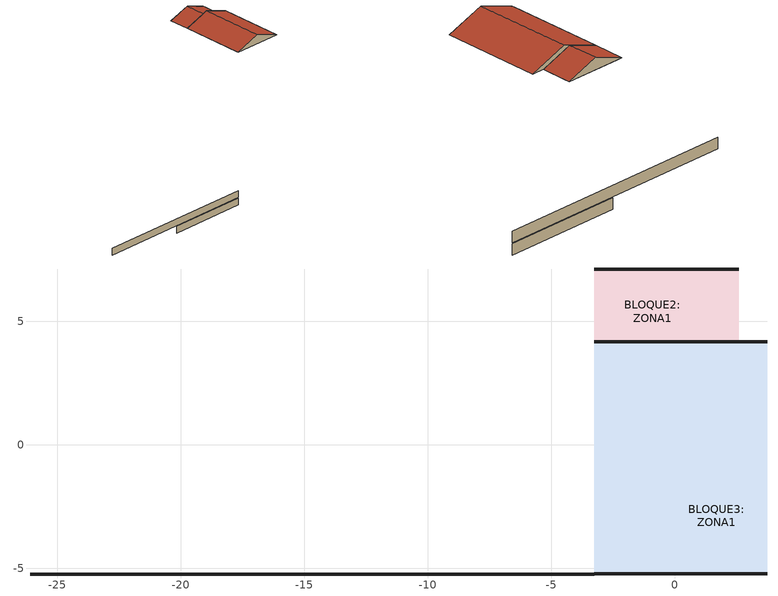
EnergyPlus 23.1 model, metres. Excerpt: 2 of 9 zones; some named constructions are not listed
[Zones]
BLOQUE3:ZONA1
 floor outside (Combined external floor - Uninsulated - Lightweight): -3.26,4.16 -2.81,4.16 -2.81,-4.94 -3.26,-4.94 z2.3; -3.26,-4.94 3.29,-4.94 3.29,-5.24 -3.26,-5.24 z2.3; 3.29,4.16 3.74,4.16 3.74,-5.24 3.29,-5.24 z2.3
 floor to BLOQUE1:LIVINGXROOM (Combined semi-exposed roof - Uninsulated - Lightweight_Rev): 0.08,2.31 -2.81,2.31 -2.81,4.16 0.08,4.16 z2.3; 0.99,-0.84 0.08,-0.84 0.08,4.16 0.99,4.16 z2.3
 floor to BLOQUE1:BEDROOM1 (Combined semi-exposed roof - Uninsulated - Lightweight_Rev): 0.08,0.56 -2.81,0.56 -2.81,2.31 0.08,2.31 z2.3
 floor to BLOQUE1:MASTERBEDROOM (Combined semi-exposed roof - Uninsulated - Lightweight_Rev): 0.08,-0.84 -0.71,-0.84 -0.71,0.56 0.08,0.56 z2.3; 0.08,-4.94 -2.81,-4.94 -2.81,-0.84 0.08,-0.84 z2.3
 floor to BLOQUE1:BATHROOM1 (Combined semi-exposed roof - Uninsulated - Lightweight_Rev): -0.71,-0.84 -2.81,-0.84 -2.81,0.56 -0.71,0.56 z2.3
 floor to BLOQUE1:BEDROOM2 (Combined semi-exposed roof - Uninsulated - Lightweight_Rev): 3.29,-4.94 0.08,-4.94 0.08,-0.84 3.29,-0.84 z2.3
 floor to BLOQUE1:KITCHEN (Combined semi-exposed roof - Uninsulated - Lightweight_Rev): 3.29,0.56 0.99,0.56 0.99,4.16 3.29,4.16 z2.3
 floor to BLOQUE1:BATHROOM2 (Combined semi-exposed roof - Uninsulated - Lightweight_Rev): 3.29,-0.84 0.99,-0.84 0.99,0.56 3.29,0.56 z2.3
 wall outside (Wall - Uninsulated - Lightweight): -3.26,-5.24,2.3 3.74,-5.24,2.3 0.24,-5.24,3.6; 3.74,4.16,2.3 2.59,4.16,2.3 -0.32,4.16,3.39 0.24,4.16,3.6
 wall outside (LinearBridgingConstruction): -3.26,-5.24 -26.1,-5.24 z-18.8:-17.8
 wall to BLOQUE2:ZONA1 (Lightweight 2 x 25mm gypsum plasterboard with 100mm cavity): 2.59,4.16,2.3 -3.26,4.16,2.3 -0.32,4.16,3.39
 roof outside (Pitched roof - Uninsulated - Lightweight): 3.74,-5.24,2.3 3.74,4.16,2.3 0.24,4.16,3.6 0.24,-5.24,3.6; -3.26,4.16,2.3 -3.26,-5.24,2.3 0.24,-5.24,3.6 0.24,4.16,3.6
BLOQUE2:ZONA1
 floor outside (Combined external floor - Uninsulated - Lightweight): 0.99,6.61 2.59,6.61 2.59,4.16 0.99,4.16 z2.3; -2.81,7.11 2.59,7.11 2.59,6.61 -2.81,6.61 z2.3; -3.26,7.11 -2.81,7.11 -2.81,4.16 -3.26,4.16 z2.3
 floor to BLOQUE1:LIVINGXROOM (Combined semi-exposed roof - Uninsulated - Lightweight_Rev): 0.99,4.16 -2.81,4.16 -2.81,6.61 0.99,6.61 z2.3
 wall outside (Wall - Uninsulated - Lightweight): -3.26,4.16,2.3 -0.32,4.16,3.39 -0.33,4.16,3.4; 2.59,7.11,2.3 -3.26,7.11,2.3 -0.33,7.11,3.4
 wall outside (LinearBridgingConstruction): -3.26,-5.24 -14.4,-5.24 z-19.9:-18.9
 roof outside (Pitched roof - Uninsulated - Lightweight): -3.26,7.11,2.3 -3.26,4.16,2.3 -0.33,4.16,3.4 -0.33,7.11,3.4; 2.59,4.16,2.3 2.59,7.11,2.3 -0.33,7.11,3.4 -0.33,4.16,3.4
[ENERGYMANAGEMENTSYSTEM:PROGRAM]
SetWindowOperation_BLOQUE1_KITCHEN_Wall_4_0_0_1_0_0_Win: if BLOQUE1_KITCHEN_Wall_4_0_0_1_0_0_Win_CoolCoil==0; if BLOQUE1_KITCHEN_Wall_4_0_0_1_0_0_Win_HeatCoil==0; set NoH_NoC_reqs = 1; else; set NoH_NoC_reqs = 0; endif; else; set NoH_NoC_reqs = 0; endif; if BLOQUE1_KITCHEN_Wall_4_0_0_1_0_0_Win_OpT<roundedACST; if BLOQUE1_KITCHEN_Wall_4_0_0_1_0_0_Win_WindSpeed <= MaxWindSpeed; if BLOQUE1_KITCHEN_Wall_4_0_0_1_0_0_Win_OutT>MinOutTemp; if BLOQUE1_KITCHEN_Wall_4_0_0_1_0_0_Win_OutT < BLOQUE1_KITCHEN_Wall_4_0_0_1_0_0_Win_OpT; if BLOQUE1_KITCHEN_Wall_4_0_0_1_0_0_Win_Occ_count > 0; set meets_base_reqs = 1; else; set meets_base_reqs = 0; endif; else; set meets_base_reqs = 0; endif; else; set meets_base_reqs = 0; endif; else; set meets_base_reqs = 0; endif; else; set meets_base_reqs = 0; endif; if (NoH_NoC_reqs == 1) && (meets_base_reqs == 1); if BLOQUE1_KITCHEN_Wall_4_0_0_1_0_0_Win_OpT>VST; set Ventilates_HVACmode2_BLOQUE1_KITCHEN_Wall_4_0_0_1_0_0_Win = 1; else; set Ventilates_HVACmode2_BLOQUE1_KITCHEN_Wall_4_0_0_1_0_0_Win = 0; endif; else; set Ventilates_HVACmode2_BLOQUE1_KITCHEN_Wall_4_0_0_1_0_0_Win = 0; endif; if VentCtrl == 0; if BLOQUE1_KITCHEN_Wall_4_0_0_1_0_0_Win_OutT < BLOQUE1_KITCHEN_Wall_4_0_0_1_0_0_Win_OpT; if BLOQUE1_KITCHEN_Wall_4_0_0_1_0_0_Win_OutT>MinOutTemp; if BLOQUE1_KITCHEN_Wall_4_0_0_1_0_0_Win_OpT > VST; if BLOQUE1_KITCHEN_Wall_4_0_0_1_0_0_Win_WindSpeed <= MaxWindSpeed; set Ventilates_HVACmode1_BLOQUE1_KITCHEN_Wall_4_0_0_1_0_0_Win = 1; else; set Ventilates_HVACmode1_BLOQUE1_KITCHEN_Wall_4_0_0_1_0_0_Win = 0; endif; else; set Ventilates_HVACmode1_BLOQUE1_KITCHEN_Wall_4_0_0_1_0_0_Win = 0; endif; else; set Ventilates_HVACmode1_BLOQUE1_KITCHEN_Wall_4_0_0_1_0_0_Win = 0; endif; else; set Ventilates_HVACmode1_BLOQUE1_KITCHEN_Wall_4_0_0_1_0_0_Win = 0; endif; elseif VentCtrl == 1; if BLOQUE1_KITCHEN_Wall_4_0_0_1_0_0_Win_OutT<BLOQUE1_KITCHEN_Wall_4_0_0_1_0_0_Win_OpT; if BLOQUE1_KITCHEN_Wall_4_0_0_1_0_0_Win_OutT>MinOutTemp; if BLOQUE1_KITCHEN_Wall_4_0_0_1_0_0_Win_OpT > ACSTnoTol; if BLOQUE1_KITCHEN_Wall_4_0_0_1_0_0_Win_WindSpeed <= MaxWindSpeed; set Ventilates_HVACmode1_BLOQUE1_KITCHEN_Wall_4_0_0_1_0_0_Win = 1; else; set Ventilates_HVACmode1_BLOQUE1_KITCHEN_Wall_4_0_0_1_0_0_Win = 0; endif; else; set Ventilates_HVACmode1_BLOQUE1_KITCHEN_Wall_4_0_0_1_0_0_Win = 0; endif; else; set Ventilates_HVACmode1_BLOQUE1_KITCHEN_Wall_4_0_0_1_0_0_Win = 0; endif; else; set Ventilates_HVACmode1_BLOQUE1_KITCHEN_Wall_4_0_0_1_0_0_Win = 0; endif; endif; if HVACmode == 0; set BLOQUE1_KITCHEN_Wall_4_0_0_1_0_0_Win_VentOpenFact = 0; elseif HVACmode == 1; if Ventilates_HVACmode1_BLOQUE1_KITCHEN_Wall_4_0_0_1_0_0_Win == 1; set BLOQUE1_KITCHEN_Wall_4_0_0_1_0_0_Win_VentOpenFact = BLOQUE1_KITCHEN_Wall_4_0_0_1_0_0_Win_MyVOF; else; set BLOQUE1_KITCHEN_Wall_4_0_0_1_0_0_Win_VentOpenFact = 0; endif; elseif HVACmode == 2; if Ventilates_HVACmode2_BLOQUE1_KITCHEN_Wall_4_0_0_1_0_0_Win == 1; if (VentCtrl==0) || (VentCtrl==1); set BLOQUE1_KITCHEN_Wall_4_0_0_1_0_0_Win_VentOpenFact = 1; elseif (VentCtrl==2) || (VentCtrl==3); set BLOQUE1_KITCHEN_Wall_4_0_0_1_0_0_Win_VentOpenFact = BLOQUE1_KITCHEN_Wall_4_0_0_1_0_0_Win_MyVOF; endif; else; set BLOQUE1_KITCHEN_Wall_4_0_0_1_0_0_Win_VentOpenFact = 0; endif; endif
SetMyVOF_BLOQUE1_BATHROOM2_Wall_4_0_0_0_0_0_Win: set slope = (1 - MultiplierVOF) / (MinTempDiffVOF - MaxTempDiffVOF); if BLOQUE1_BATHROOM2_Wall_4_0_0_0_0_0_Win_OutT > 0; set BLOQUE1_BATHROOM2_Wall_4_0_0_0_0_0_Win_TempDiffVOF = BLOQUE1_BATHROOM2_Wall_4_0_0_0_0_0_Win_OpT - BLOQUE1_BATHROOM2_Wall_4_0_0_0_0_0_Win_OutT; else; set BLOQUE1_BATHROOM2_Wall_4_0_0_0_0_0_Win_TempDiffVOF = BLOQUE1_BATHROOM2_Wall_4_0_0_0_0_0_Win_OpT + BLOQUE1_BATHROOM2_Wall_4_0_0_0_0_0_Win_OutT; endif; if BLOQUE1_BATHROOM2_Wall_4_0_0_0_0_0_Win_OutT > BLOQUE1_BATHROOM2_Wall_4_0_0_0_0_0_Win_OpT; set BLOQUE1_BATHROOM2_Wall_4_0_0_0_0_0_Win_MyVOF = 0; else; if BLOQUE1_BATHROOM2_Wall_4_0_0_0_0_0_Win_TempDiffVOF > MaxTempDiffVOF; set BLOQUE1_BATHROOM2_Wall_4_0_0_0_0_0_Win_MyVOF = MultiplierVOF; elseif BLOQUE1_BATHROOM2_Wall_4_0_0_0_0_0_Win_TempDiffVOF < MinTempDiffVOF; set BLOQUE1_BATHROOM2_Wall_4_0_0_0_0_0_Win_MyVOF = 1.0; else; set BLOQUE1_BATHROOM2_Wall_4_0_0_0_0_0_Win_MyVOF = slope*BLOQUE1_BATHROOM2_Wall_4_0_0_0_0_0_Win_TempDiffVOF - slope*MinTempDiffVOF + 1; endif; endif
SetWindowOperation_BLOQUE1_BATHROOM2_Wall_4_0_0_0_0_0_Win: if BLOQUE1_BATHROOM2_Wall_4_0_0_0_0_0_Win_CoolCoil==0; if BLOQUE1_BATHROOM2_Wall_4_0_0_0_0_0_Win_HeatCoil==0; set NoH_NoC_reqs = 1; else; set NoH_NoC_reqs = 0; endif; else; set NoH_NoC_reqs = 0; endif; if BLOQUE1_BATHROOM2_Wall_4_0_0_0_0_0_Win_OpT<roundedACST; if BLOQUE1_BATHROOM2_Wall_4_0_0_0_0_0_Win_WindSpeed <= MaxWindSpeed; if BLOQUE1_BATHROOM2_Wall_4_0_0_0_0_0_Win_OutT>MinOutTemp; if BLOQUE1_BATHROOM2_Wall_4_0_0_0_0_0_Win_OutT < BLOQUE1_BATHROOM2_Wall_4_0_0_0_0_0_Win_OpT; if BLOQUE1_BATHROOM2_Wall_4_0_0_0_0_0_Win_Occ_count > 0; set meets_base_reqs = 1; else; set meets_base_reqs = 0; endif; else; set meets_base_reqs = 0; endif; else; set meets_base_reqs = 0; endif; else; set meets_base_reqs = 0; endif; else; set meets_base_reqs = 0; endif; if (NoH_NoC_reqs == 1) && (meets_base_reqs == 1); if BLOQUE1_BATHROOM2_Wall_4_0_0_0_0_0_Win_OpT>VST; set Ventilates_HVACmode2_BLOQUE1_BATHROOM2_Wall_4_0_0_0_0_0_Win = 1; else; set Ventilates_HVACmode2_BLOQUE1_BATHROOM2_Wall_4_0_0_0_0_0_Win = 0; endif; else; set Ventilates_HVACmode2_BLOQUE1_BATHROOM2_Wall_4_0_0_0_0_0_Win = 0; endif; if VentCtrl == 0; if BLOQUE1_BATHROOM2_Wall_4_0_0_0_0_0_Win_OutT < BLOQUE1_BATHROOM2_Wall_4_0_0_0_0_0_Win_OpT; if BLOQUE1_BATHROOM2_Wall_4_0_0_0_0_0_Win_OutT>MinOutTemp; if BLOQUE1_BATHROOM2_Wall_4_0_0_0_0_0_Win_OpT > VST; if BLOQUE1_BATHROOM2_Wall_4_0_0_0_0_0_Win_WindSpeed <= MaxWindSpeed; set Ventilates_HVACmode1_BLOQUE1_BATHROOM2_Wall_4_0_0_0_0_0_Win = 1; else; set Ventilates_HVACmode1_BLOQUE1_BATHROOM2_Wall_4_0_0_0_0_0_Win = 0; endif; else; set Ventilates_HVACmode1_BLOQUE1_BATHROOM2_Wall_4_0_0_0_0_0_Win = 0; endif; else; set Ventilates_HVACmode1_BLOQUE1_BATHROOM2_Wall_4_0_0_0_0_0_Win = 0; endif; else; set Ventilates_HVACmode1_BLOQUE1_BATHROOM2_Wall_4_0_0_0_0_0_Win = 0; endif; elseif VentCtrl == 1; if BLOQUE1_BATHROOM2_Wall_4_0_0_0_0_0_Win_OutT<BLOQUE1_BATHROOM2_Wall_4_0_0_0_0_0_Win_OpT; if BLOQUE1_BATHROOM2_Wall_4_0_0_0_0_0_Win_OutT>MinOutTemp; if BLOQUE1_BATHROOM2_Wall_4_0_0_0_0_0_Win_OpT > ACSTnoTol; if BLOQUE1_BATHROOM2_Wall_4_0_0_0_0_0_Win_WindSpeed <= MaxWindSpeed; set Ventilates_HVACmode1_BLOQUE1_BATHROOM2_Wall_4_0_0_0_0_0_Win = 1; else; set Ventilates_HVACmode1_BLOQUE1_BATHROOM2_Wall_4_0_0_0_0_0_Win = 0; endif; else; set Ventilates_HVACmode1_BLOQUE1_BATHROOM2_Wall_4_0_0_0_0_0_Win = 0; endif; else; set Ventilates_HVACmode1_BLOQUE1_BATHROOM2_Wall_4_0_0_0_0_0_Win = 0; endif; else; set Ventilates_HVACmode1_BLOQUE1_BATHROOM2_Wall_4_0_0_0_0_0_Win = 0; endif; endif; if HVACmode == 0; set BLOQUE1_BATHROOM2_Wall_4_0_0_0_0_0_Win_VentOpenFact = 0; elseif HVACmode == 1; if Ventilates_HVACmode1_BLOQUE1_BATHROOM2_Wall_4_0_0_0_0_0_Win == 1; set BLOQUE1_BATHROOM2_Wall_4_0_0_0_0_0_Win_VentOpenFact = BLOQUE1_BATHROOM2_Wall_4_0_0_0_0_0_Win_MyVOF; else; set BLOQUE1_BATHROOM2_Wall_4_0_0_0_0_0_Win_VentOpenFact = 0; endif; elseif HVACmode == 2; if Ventilates_HVACmode2_BLOQUE1_BATHROOM2_Wall_4_0_0_0_0_0_Win == 1; if (VentCtrl==0) || (VentCtrl==1); set BLOQUE1_BATHROOM2_Wall_4_0_0_0_0_0_Win_VentOpenFact = 1; elseif (VentCtrl==2) || (VentCtrl==3); set BLOQUE1_BATHROOM2_Wall_4_0_0_0_0_0_Win_VentOpenFact = BLOQUE1_BATHROOM2_Wall_4_0_0_0_0_0_Win_MyVOF; endif; else; set BLOQUE1_BATHROOM2_Wall_4_0_0_0_0_0_Win_VentOpenFact = 0; endif; endif
[ENERGYMANAGEMENTSYSTEM:GLOBALVARIABLE]
ACST; AHST; ACSTnoTol; AHSTnoTol; ComfStand; ACSTaul; ACSTall; AHSTaul; AHSTall; CAT; ACSToffset; AHSToffset; ComfMod; ComfTemp; ACSTtol; AHSTtol; SetpointAcc; roundedACST; roundedAHST; CoolSeasonStart; CoolSeasonEnd
ComfHours_BLOQUE1_LIVINGXROOM; DiscomfAppHotHours_BLOQUE1_LIVINGXROOM; DiscomfAppColdHours_BLOQUE1_LIVINGXROOM; DiscomfNonAppHotHours_BLOQUE1_LIVINGXROOM; DiscomfNonAppColdHours_BLOQUE1_LIVINGXROOM; ComfHoursNoApp_BLOQUE1_LIVINGXROOM; ZoneFloorArea_BLOQUE1_LIVINGXROOM; ZoneAirVolume_BLOQUE1_LIVINGXROOM; OccHours_BLOQUE1_LIVINGXROOM; OccComfHoursNoApp_BLOQUE1_LIVINGXROOM
ComfHours_BLOQUE1_BEDROOM1; DiscomfAppHotHours_BLOQUE1_BEDROOM1; DiscomfAppColdHours_BLOQUE1_BEDROOM1; DiscomfNonAppHotHours_BLOQUE1_BEDROOM1; DiscomfNonAppColdHours_BLOQUE1_BEDROOM1; ComfHoursNoApp_BLOQUE1_BEDROOM1; ZoneFloorArea_BLOQUE1_BEDROOM1; ZoneAirVolume_BLOQUE1_BEDROOM1; OccHours_BLOQUE1_BEDROOM1; OccComfHoursNoApp_BLOQUE1_BEDROOM1
ComfHours_BLOQUE1_MASTERBEDROOM; DiscomfAppHotHours_BLOQUE1_MASTERBEDROOM; DiscomfAppColdHours_BLOQUE1_MASTERBEDROOM; DiscomfNonAppHotHours_BLOQUE1_MASTERBEDROOM; DiscomfNonAppColdHours_BLOQUE1_MASTERBEDROOM; ComfHoursNoApp_BLOQUE1_MASTERBEDROOM; ZoneFloorArea_BLOQUE1_MASTERBEDROOM; ZoneAirVolume_BLOQUE1_MASTERBEDROOM; OccHours_BLOQUE1_MASTERBEDROOM; OccComfHoursNoApp_BLOQUE1_MASTERBEDROOM
ComfHours_BLOQUE1_BATHROOM1; DiscomfAppHotHours_BLOQUE1_BATHROOM1; DiscomfAppColdHours_BLOQUE1_BATHROOM1; DiscomfNonAppHotHours_BLOQUE1_BATHROOM1; DiscomfNonAppColdHours_BLOQUE1_BATHROOM1; ComfHoursNoApp_BLOQUE1_BATHROOM1; ZoneFloorArea_BLOQUE1_BATHROOM1; ZoneAirVolume_BLOQUE1_BATHROOM1; OccHours_BLOQUE1_BATHROOM1; OccComfHoursNoApp_BLOQUE1_BATHROOM1
ComfHours_BLOQUE1_BEDROOM2; DiscomfAppHotHours_BLOQUE1_BEDROOM2; DiscomfAppColdHours_BLOQUE1_BEDROOM2; DiscomfNonAppHotHours_BLOQUE1_BEDROOM2; DiscomfNonAppColdHours_BLOQUE1_BEDROOM2; ComfHoursNoApp_BLOQUE1_BEDROOM2; ZoneFloorArea_BLOQUE1_BEDROOM2; ZoneAirVolume_BLOQUE1_BEDROOM2; OccHours_BLOQUE1_BEDROOM2; OccComfHoursNoApp_BLOQUE1_BEDROOM2
ComfHours_BLOQUE1_KITCHEN; DiscomfAppHotHours_BLOQUE1_KITCHEN; DiscomfAppColdHours_BLOQUE1_KITCHEN; DiscomfNonAppHotHours_BLOQUE1_KITCHEN; DiscomfNonAppColdHours_BLOQUE1_KITCHEN; ComfHoursNoApp_BLOQUE1_KITCHEN; ZoneFloorArea_BLOQUE1_KITCHEN; ZoneAirVolume_BLOQUE1_KITCHEN; OccHours_BLOQUE1_KITCHEN; OccComfHoursNoApp_BLOQUE1_KITCHEN
ComfHours_BLOQUE1_BATHROOM2; DiscomfAppHotHours_BLOQUE1_BATHROOM2; DiscomfAppColdHours_BLOQUE1_BATHROOM2; DiscomfNonAppHotHours_BLOQUE1_BATHROOM2; DiscomfNonAppColdHours_BLOQUE1_BATHROOM2; ComfHoursNoApp_BLOQUE1_BATHROOM2; ZoneFloorArea_BLOQUE1_BATHROOM2; ZoneAirVolume_BLOQUE1_BATHROOM2; OccHours_BLOQUE1_BATHROOM2; OccComfHoursNoApp_BLOQUE1_BATHROOM2
VST; VSToffset; MaxWindSpeed; VentCtrl; HVACmode; MinOutTemp; MinOToffset; MaxTempDiffVOF; MinTempDiffVOF; MultiplierVOF
VentHours_BLOQUE1_LIVINGXROOM
VentHours_BLOQUE1_BEDROOM1
VentHours_BLOQUE1_MASTERBEDROOM
VentHours_BLOQUE1_BATHROOM1
VentHours_BLOQUE1_BEDROOM2
VentHours_BLOQUE1_KITCHEN
VentHours_BLOQUE1_BATHROOM2
BLOQUE1_LIVINGXROOM_Partition_3_0_0_0_0_0_Door_MyVOF
BLOQUE1_LIVINGXROOM_Partition_5_0_0_0_0_0_Door_MyVOF
BLOQUE1_LIVINGXROOM_Partition_6_0_0_0_0_0_Door_MyVOF
BLOQUE1_LIVINGXROOM_Partition_7_0_0_0_0_0_Door_MyVOF
BLOQUE1_LIVINGXROOM_Wall_8_0_0_0_0_0_Door_MyVOF
BLOQUE1_LIVINGXROOM_Wall_9_0_0_0_0_0_Win_MyVOF
BLOQUE1_LIVINGXROOM_Wall_10_0_0_0_0_0_Win_MyVOF
BLOQUE1_BEDROOM1_Wall_2_0_0_0_0_0_Win_MyVOF
BLOQUE1_MASTERBEDROOM_Partition_2_0_0_0_0_0_Door_MyVOF
BLOQUE1_MASTERBEDROOM_Wall_4_0_0_0_0_0_Win_MyVOF
BLOQUE1_MASTERBEDROOM_Wall_5_0_0_0_0_0_Win_MyVOF
BLOQUE1_BATHROOM1_Wall_2_0_0_0_0_0_Win_MyVOF
BLOQUE1_BEDROOM2_Wall_3_0_0_0_0_0_Win_MyVOF
BLOQUE1_BEDROOM2_Wall_4_0_0_0_0_1_Win_MyVOF
BLOQUE1_BEDROOM2_Wall_4_0_0_1_0_0_Win_MyVOF
BLOQUE1_KITCHEN_Wall_4_0_0_0_0_1_Door_MyVOF
BLOQUE1_KITCHEN_Wall_4_0_0_1_0_0_Win_MyVOF
BLOQUE1_BATHROOM2_Wall_4_0_0_0_0_0_Win_MyVOF
[ENERGYMANAGEMENTSYSTEM:OUTPUTVARIABLE] Update Frequency=ZoneTimestep
Name | EMS Variable | Type of Data in Variable | Units
Comfort Temperature | ComfTemp | Averaged | C
Adaptive Cooling Setpoint Temperature | roundedACST | Averaged | C
Adaptive Heating Setpoint Temperature | roundedAHST | Averaged | C
Adaptive Cooling Setpoint Temperature_No Tolerance | ACSTnoTol | Averaged | C
Adaptive Heating Setpoint Temperature_No Tolerance | AHSTnoTol | Averaged | C
Ventilation Setpoint Temperature | VST | Averaged | C
Minimum Outdoor Temperature for ventilation | MinOutTemp | Averaged | C
Minimum Outdoor Temperature Difference for ventilation | MinTempDiffVOF | Averaged | C
Maximum Outdoor Temperature Difference for ventilation | MaxTempDiffVOF | Averaged | C
Multiplier for Ventilation Opening Factor | MultiplierVOF | Averaged
Comfortable Hours_No Applicability_BLOQUE1_LIVINGXROOM | ComfHoursNoApp_BLOQUE1_LIVINGXROOM | Summed | H
Comfortable Hours_No Applicability_BLOQUE1_BEDROOM1 | ComfHoursNoApp_BLOQUE1_BEDROOM1 | Summed | H
Comfortable Hours_No Applicability_BLOQUE1_MASTERBEDROOM | ComfHoursNoApp_BLOQUE1_MASTERBEDROOM | Summed | H
Comfortable Hours_No Applicability_BLOQUE1_BATHROOM1 | ComfHoursNoApp_BLOQUE1_BATHROOM1 | Summed | H
Comfortable Hours_No Applicability_BLOQUE1_BEDROOM2 | ComfHoursNoApp_BLOQUE1_BEDROOM2 | Summed | H
Comfortable Hours_No Applicability_BLOQUE1_KITCHEN | ComfHoursNoApp_BLOQUE1_KITCHEN | Summed | H
Comfortable Hours_No Applicability_BLOQUE1_BATHROOM2 | ComfHoursNoApp_BLOQUE1_BATHROOM2 | Summed | H
Comfortable Hours_Applicability_BLOQUE1_LIVINGXROOM | ComfHours_BLOQUE1_LIVINGXROOM | Summed | H
Comfortable Hours_Applicability_BLOQUE1_BEDROOM1 | ComfHours_BLOQUE1_BEDROOM1 | Summed | H
Comfortable Hours_Applicability_BLOQUE1_MASTERBEDROOM | ComfHours_BLOQUE1_MASTERBEDROOM | Summed | H
Comfortable Hours_Applicability_BLOQUE1_BATHROOM1 | ComfHours_BLOQUE1_BATHROOM1 | Summed | H
Comfortable Hours_Applicability_BLOQUE1_BEDROOM2 | ComfHours_BLOQUE1_BEDROOM2 | Summed | H
Comfortable Hours_Applicability_BLOQUE1_KITCHEN | ComfHours_BLOQUE1_KITCHEN | Summed | H
Comfortable Hours_Applicability_BLOQUE1_BATHROOM2 | ComfHours_BLOQUE1_BATHROOM2 | Summed | H
Occupied Comfortable Hours_No Applicability_BLOQUE1_LIVINGXROOM | OccComfHoursNoApp_BLOQUE1_LIVINGXROOM | Summed | H
Occupied Comfortable Hours_No Applicability_BLOQUE1_BEDROOM1 | OccComfHoursNoApp_BLOQUE1_BEDROOM1 | Summed | H
Occupied Comfortable Hours_No Applicability_BLOQUE1_MASTERBEDROOM | OccComfHoursNoApp_BLOQUE1_MASTERBEDROOM | Summed | H
Occupied Comfortable Hours_No Applicability_BLOQUE1_BATHROOM1 | OccComfHoursNoApp_BLOQUE1_BATHROOM1 | Summed | H
Occupied Comfortable Hours_No Applicability_BLOQUE1_BEDROOM2 | OccComfHoursNoApp_BLOQUE1_BEDROOM2 | Summed | H
Occupied Comfortable Hours_No Applicability_BLOQUE1_KITCHEN | OccComfHoursNoApp_BLOQUE1_KITCHEN | Summed | H
Occupied Comfortable Hours_No Applicability_BLOQUE1_BATHROOM2 | OccComfHoursNoApp_BLOQUE1_BATHROOM2 | Summed | H
Occupied Hours_BLOQUE1_LIVINGXROOM | OccHours_BLOQUE1_LIVINGXROOM | Summed | H
Occupied Hours_BLOQUE1_BEDROOM1 | OccHours_BLOQUE1_BEDROOM1 | Summed | H
Occupied Hours_BLOQUE1_MASTERBEDROOM | OccHours_BLOQUE1_MASTERBEDROOM | Summed | H
Occupied Hours_BLOQUE1_BATHROOM1 | OccHours_BLOQUE1_BATHROOM1 | Summed | H
Occupied Hours_BLOQUE1_BEDROOM2 | OccHours_BLOQUE1_BEDROOM2 | Summed | H
Occupied Hours_BLOQUE1_KITCHEN | OccHours_BLOQUE1_KITCHEN | Summed | H
Occupied Hours_BLOQUE1_BATHROOM2 | OccHours_BLOQUE1_BATHROOM2 | Summed | H
Discomfortable Applicable Hot Hours_BLOQUE1_LIVINGXROOM | DiscomfAppHotHours_BLOQUE1_LIVINGXROOM | Summed | H
Discomfortable Applicable Hot Hours_BLOQUE1_BEDROOM1 | DiscomfAppHotHours_BLOQUE1_BEDROOM1 | Summed | H
Discomfortable Applicable Hot Hours_BLOQUE1_MASTERBEDROOM | DiscomfAppHotHours_BLOQUE1_MASTERBEDROOM | Summed | H
Discomfortable Applicable Hot Hours_BLOQUE1_BATHROOM1 | DiscomfAppHotHours_BLOQUE1_BATHROOM1 | Summed | H
Discomfortable Applicable Hot Hours_BLOQUE1_BEDROOM2 | DiscomfAppHotHours_BLOQUE1_BEDROOM2 | Summed | H
Discomfortable Applicable Hot Hours_BLOQUE1_KITCHEN | DiscomfAppHotHours_BLOQUE1_KITCHEN | Summed | H
Discomfortable Applicable Hot Hours_BLOQUE1_BATHROOM2 | DiscomfAppHotHours_BLOQUE1_BATHROOM2 | Summed | H
Discomfortable Applicable Cold Hours_BLOQUE1_LIVINGXROOM | DiscomfAppColdHours_BLOQUE1_LIVINGXROOM | Summed | H
Discomfortable Applicable Cold Hours_BLOQUE1_BEDROOM1 | DiscomfAppColdHours_BLOQUE1_BEDROOM1 | Summed | H
Discomfortable Applicable Cold Hours_BLOQUE1_MASTERBEDROOM | DiscomfAppColdHours_BLOQUE1_MASTERBEDROOM | Summed | H
Discomfortable Applicable Cold Hours_BLOQUE1_BATHROOM1 | DiscomfAppColdHours_BLOQUE1_BATHROOM1 | Summed | H
Discomfortable Applicable Cold Hours_BLOQUE1_BEDROOM2 | DiscomfAppColdHours_BLOQUE1_BEDROOM2 | Summed | H
Discomfortable Applicable Cold Hours_BLOQUE1_KITCHEN | DiscomfAppColdHours_BLOQUE1_KITCHEN | Summed | H
Discomfortable Applicable Cold Hours_BLOQUE1_BATHROOM2 | DiscomfAppColdHours_BLOQUE1_BATHROOM2 | Summed | H
Discomfortable Non Applicable Hot Hours_BLOQUE1_LIVINGXROOM | DiscomfNonAppHotHours_BLOQUE1_LIVINGXROOM | Summed | H
Discomfortable Non Applicable Hot Hours_BLOQUE1_BEDROOM1 | DiscomfNonAppHotHours_BLOQUE1_BEDROOM1 | Summed | H
Discomfortable Non Applicable Hot Hours_BLOQUE1_MASTERBEDROOM | DiscomfNonAppHotHours_BLOQUE1_MASTERBEDROOM | Summed | H
Discomfortable Non Applicable Hot Hours_BLOQUE1_BATHROOM1 | DiscomfNonAppHotHours_BLOQUE1_BATHROOM1 | Summed | H
Discomfortable Non Applicable Hot Hours_BLOQUE1_BEDROOM2 | DiscomfNonAppHotHours_BLOQUE1_BEDROOM2 | Summed | H
Discomfortable Non Applicable Hot Hours_BLOQUE1_KITCHEN | DiscomfNonAppHotHours_BLOQUE1_KITCHEN | Summed | H
Discomfortable Non Applicable Hot Hours_BLOQUE1_BATHROOM2 | DiscomfNonAppHotHours_BLOQUE1_BATHROOM2 | Summed | H
Discomfortable Non Applicable Cold Hours_BLOQUE1_LIVINGXROOM | DiscomfNonAppColdHours_BLOQUE1_LIVINGXROOM | Summed | H
Discomfortable Non Applicable Cold Hours_BLOQUE1_BEDROOM1 | DiscomfNonAppColdHours_BLOQUE1_BEDROOM1 | Summed | H
Discomfortable Non Applicable Cold Hours_BLOQUE1_MASTERBEDROOM | DiscomfNonAppColdHours_BLOQUE1_MASTERBEDROOM | Summed | H
Discomfortable Non Applicable Cold Hours_BLOQUE1_BATHROOM1 | DiscomfNonAppColdHours_BLOQUE1_BATHROOM1 | Summed | H
Discomfortable Non Applicable Cold Hours_BLOQUE1_BEDROOM2 | DiscomfNonAppColdHours_BLOQUE1_BEDROOM2 | Summed | H
Discomfortable Non Applicable Cold Hours_BLOQUE1_KITCHEN | DiscomfNonAppColdHours_BLOQUE1_KITCHEN | Summed | H
Discomfortable Non Applicable Cold Hours_BLOQUE1_BATHROOM2 | DiscomfNonAppColdHours_BLOQUE1_BATHROOM2 | Summed | H
Zone Floor Area_BLOQUE1_LIVINGXROOM | ZoneFloorArea_BLOQUE1_LIVINGXROOM | Averaged | m2
Zone Floor Area_BLOQUE1_BEDROOM1 | ZoneFloorArea_BLOQUE1_BEDROOM1 | Averaged | m2
Zone Floor Area_BLOQUE1_MASTERBEDROOM | ZoneFloorArea_BLOQUE1_MASTERBEDROOM | Averaged | m2
Zone Floor Area_BLOQUE1_BATHROOM1 | ZoneFloorArea_BLOQUE1_BATHROOM1 | Averaged | m2
Zone Floor Area_BLOQUE1_BEDROOM2 | ZoneFloorArea_BLOQUE1_BEDROOM2 | Averaged | m2
Zone Floor Area_BLOQUE1_KITCHEN | ZoneFloorArea_BLOQUE1_KITCHEN | Averaged | m2
Zone Floor Area_BLOQUE1_BATHROOM2 | ZoneFloorArea_BLOQUE1_BATHROOM2 | Averaged | m2
Zone Air Volume_BLOQUE1_LIVINGXROOM | ZoneAirVolume_BLOQUE1_LIVINGXROOM | Averaged | m3
Zone Air Volume_BLOQUE1_BEDROOM1 | ZoneAirVolume_BLOQUE1_BEDROOM1 | Averaged | m3
Zone Air Volume_BLOQUE1_MASTERBEDROOM | ZoneAirVolume_BLOQUE1_MASTERBEDROOM | Averaged | m3
Zone Air Volume_BLOQUE1_BATHROOM1 | ZoneAirVolume_BLOQUE1_BATHROOM1 | Averaged | m3
Zone Air Volume_BLOQUE1_BEDROOM2 | ZoneAirVolume_BLOQUE1_BEDROOM2 | Averaged | m3
Zone Air Volume_BLOQUE1_KITCHEN | ZoneAirVolume_BLOQUE1_KITCHEN | Averaged | m3
Zone Air Volume_BLOQUE1_BATHROOM2 | ZoneAirVolume_BLOQUE1_BATHROOM2 | Averaged | m3
People Occupant Count_BLOQUE1_LIVINGXROOM | Occ_count_BLOQUE1_LIVINGXROOM | Summed
People Occupant Count_BLOQUE1_BEDROOM1 | Occ_count_BLOQUE1_BEDROOM1 | Summed
People Occupant Count_BLOQUE1_MASTERBEDROOM | Occ_count_BLOQUE1_MASTERBEDROOM | Summed
People Occupant Count_BLOQUE1_BATHROOM1 | Occ_count_BLOQUE1_BATHROOM1 | Summed
People Occupant Count_BLOQUE1_BEDROOM2 | Occ_count_BLOQUE1_BEDROOM2 | Summed
People Occupant Count_BLOQUE1_KITCHEN | Occ_count_BLOQUE1_KITCHEN | Summed
People Occupant Count_BLOQUE1_BATHROOM2 | Occ_count_BLOQUE1_BATHROOM2 | Summed
Ventilation Hours_BLOQUE1_LIVINGXROOM | VentHours_BLOQUE1_LIVINGXROOM | Summed | H
Ventilation Hours_BLOQUE1_BEDROOM1 | VentHours_BLOQUE1_BEDROOM1 | Summed | H
Ventilation Hours_BLOQUE1_MASTERBEDROOM | VentHours_BLOQUE1_MASTERBEDROOM | Summed | H
Ventilation Hours_BLOQUE1_BATHROOM1 | VentHours_BLOQUE1_BATHROOM1 | Summed | H
Ventilation Hours_BLOQUE1_BEDROOM2 | VentHours_BLOQUE1_BEDROOM2 | Summed | H
Ventilation Hours_BLOQUE1_KITCHEN | VentHours_BLOQUE1_KITCHEN | Summed | H
Ventilation Hours_BLOQUE1_BATHROOM2 | VentHours_BLOQUE1_BATHROOM2 | Summed | H
[Schedule:Compact]
20001: Through: 12/31, For: Weekdays Weekends SummerDesignDays, Until: 24:00, -.5, For: WinterDesignDays, Until: 24:00, 0, For: AllOtherDays, Until: 24:00, -.5
20002: Through: 12/31, For: Weekdays Weekends SummerDesignDays, Until: 24:00, 0, For: WinterDesignDays, Until: 24:00, 0, For: AllOtherDays, Until: 24:00, 0
[CURVE:LINEAR] Minimum Value of x=1; Maximum Value of x=1.5
Name | Coefficient1 Constant | Coefficient2 x
CoolingCombRatio | 0.618055 | 0.381945
HeatingCombRatio | 0.96034 | 0.03966
[CURVE:QUADRATIC]
Name | Coefficient1 Constant | Coefficient2 x | Coefficient3 x2 | Minimum Value of x | Maximum Value of x
VRFACCoolCapFFF | 0.8 | 0.2 | 0 | 0.5 | 1.5
CoolingEIRHiPLR | 1 | 0 | 0 | 1 | 1.5
VRFCPLFFPLR | 0.85 | 0.15 | 0 | 0 | 1
HeatingEIRHiPLR | 2.42944 | -2.23589 | 0.806452 | 1 | 1.5
[CURVE:CUBIC]
Name | Coefficient1 Constant | Coefficient2 x | Coefficient3 x2 | Coefficient4 x3 | Minimum Value of x | Maximum Value of x | Minimum Curve Output | Maximum Curve Output | Input Unit Type for X | Output Unit Type
VRFTUCoolCapFT | 0.504547 | 0.0288891 | -1.08194e-05 | 1.01359e-05 | 0 | 50 | 0.5 | 1.5 | Temperature | Dimensionless
VRFTUHeatCapFT | -0.390709 | 0.261815 | -0.0130432 | 0.000178132 | 0 | 50 | 0.5 | 1.5 | Temperature | Dimensionless
VRFCoolCapFTBoundary | 25.7347 | -0.0315004 | -0.014166 | 0 | 11 | 30 |  |  | Temperature
VRFCoolEIRFTBoundary | 25.7347 | -0.0315004 | -0.014166 | 0 | 15 | 24 |  |  | Temperature
CoolingEIRLowPLR | 0.462812 | -1.04024 | 2.17491 | -0.597482 | 0 | 1 |  |  | Temperature | Capacity
VRFHeatCapFTBoundary | -7.60009 | 3.0509 | -0.116284 | 0 | 15 | 27 |  |  | Temperature
VRFHeatEIRFTBoundary | -7.60009 | 3.0509 | -0.116284 | 0 | 15 | 27 | -20 | 15 | Temperature
HeatingEIRLowPLR | 0.140009 | 0.6415 | 0.133905 | 0.0845859 | 0 | 1 |  |  | Dimensionless | Dimensionless
[CURVE:BIQUADRATIC] Output Unit Type=Dimensionless
Name | Coefficient1 Constant | Coefficient2 x | Coefficient3 x2 | Coefficient4 y | Coefficient5 y2 | Coefficient6 xy | Minimum Value of x | Maximum Value of x | Minimum Value of y | Maximum Value of y | Input Unit Type for X | Input Unit Type for Y
VRFCoolCapFT | 0.576883 | 0.017448 | 0.000583269 | -1.76324e-06 | -7.474e-09 | -1.30413e-07 | 15 | 24 | -5 | 23 | Temperature | Temperature
VRFCoolCapFTHi | 0.686736 | 0.0207631 | 0.0005447 | -0.0016218 | -4.259e-07 | -0.0003392 | 15 | 24 | 16 | 43 | Temperature | Temperature
VRFCoolEIRFT | 0.989011 | -0.0234797 | 0.000199711 | 0.00596834 | -1.0289e-07 | -0.00015686 | 15 | 24 | -5 | 23 | Temperature | Temperature
VRFCoolEIRFTHi | 0.143515 | 0.0186004 | -0.0003954 | 0.0248522 | 0.00016329 | -0.0006244 | 15 | 24 | 16 | 43 | Temperature | Temperature
VRFHeatCapFT | 1.0146 | -0.0025067 | -0.000141599 | 0.0269316 | 1.83538e-06 | -0.000358147 | 15 | 27 | -20 | 15 | Temperature | Temperature
VRFHeatCapFTHi | 1.16113 | 0.0274789 | -0.00168795 | 0.00178338 | 2.03208e-06 | -6.8969e-05 | 15 | 27 | -10 | 15 | Temperature | Temperature
VRFHeatEIRFT | 0.874655 | -0.0131975 | 0.00110307 | -0.0133118 | 0.00089017 | -0.00012766 | 15 | 27 | -20 | 12 | Temperature | Temperature
VRFHeatEIRFTHi | 2.50401 | -0.0573677 | 4.07336e-05 | -0.129597 | 0.00135839 | 0.00317047 | 15 | 27 | -10 | 15 | Temperature | Temperature
CoolingLengthCorrectionFactor | 1.06938 | -0.0014951 | 2.56e-06 | -0.11511 | 0.0511169 | -0.0004369 | 8 | 175 | 0.5 | 1.5 | Temperature | Temperature
VRF Piping Correction Factor for Length in Heating Mode | 0.989916 | 0.001961 | -3.6e-05 | 0 | 0 | 0 | 7 | 106.5 | 1 | 1 | Distance | Dimensionless
VRF Heat Recovery Cooling Capacity Modifier; VRF Heat Recovery Heating Capacity Modifier | 0.9 | 0 | 0 | 0 | 0 | 0 | -100 | 100 | -100 | 100 | Temperature | Temperature
VRF Heat Recovery Cooling Energy Modifier; VRF Heat Recovery Heating Energy Modifier | 1.1 | 0 | 0 | 0 | 0 | 0 | -100 | 100 | -100 | 100 | Temperature | Temperature
[AirflowNetwork:SimulationControl]
VENT: AirflowNetwork Control=MultizoneWithoutDistribution; Wind Pressure Coefficient Type=Input; Height Selection for Local Wind Pressure Calculation=OpeningHeight; Building Type=LowRise; Maximum Number of Iterations=1000; Initialization Type=ZeroNodePressures; Relative Airflow Convergence Tolerance=0.0001; Absolute Airflow Convergence Tolerance=1e-06; Convergence Acceleration Limit=-0.5; Azimuth Angle of Long Axis of Building=0; Ratio of Building Width Along Short Axis to Width Along Long Axis=1; Height Dependence of External Node Temperature=No; Solver=SkylineLU; Allow Unsupported Zone Equipment=No; Do Distribution Duct Sizing Calculation=No
[AirflowNetwork:MultiZone:Zone] Ventilation Control Mode=Temperature; Ventilation Control Zone Temperature Setpoint Schedule=20001; Venting Availability Schedule=20002
BLOQUE3:ZONA1; BLOQUE2:ZONA1
[AirflowNetwork:MultiZone:Surface] WindowDoor Opening Factor or Crack Factor=1
Name | Leakage Component
BLOQUE3:ZONA1_ExtFloor_0_0_0 | BLOQUE3:ZONA1_ExtFloor_0_0_0
BLOQUE3:ZONA1_ExtFloor_0_0_1 | BLOQUE3:ZONA1_ExtFloor_0_0_1
BLOQUE3:ZONA1_ExtFloor_0_0_2 | BLOQUE3:ZONA1_ExtFloor_0_0_2
BLOQUE3:ZONA1_Wall_1_0_0 | BLOQUE3:ZONA1_Wall_1_0_0
BLOQUE3:ZONA1_Roof_2_0_0 | BLOQUE3:ZONA1_Roof_2_0_0
BLOQUE3:ZONA1_Partition_3_0_0 | BLOQUE3:ZONA1_Partition_3_0_0
BLOQUE3:ZONA1_Wall_3_1_0 | BLOQUE3:ZONA1_Wall_3_1_0
BLOQUE3:ZONA1_Roof_4_0_0 | BLOQUE3:ZONA1_Roof_4_0_0
BLOQUE2:ZONA1_Roof_0_0_0 | BLOQUE2:ZONA1_Roof_0_0_0
BLOQUE2:ZONA1_ExtFloor_1_0_0 | BLOQUE2:ZONA1_ExtFloor_1_0_0
BLOQUE2:ZONA1_ExtFloor_1_0_1 | BLOQUE2:ZONA1_ExtFloor_1_0_1
BLOQUE2:ZONA1_ExtFloor_1_0_2 | BLOQUE2:ZONA1_ExtFloor_1_0_2
BLOQUE2:ZONA1_Wall_3_0_0 | BLOQUE2:ZONA1_Wall_3_0_0
BLOQUE2:ZONA1_Roof_4_0_0 | BLOQUE2:ZONA1_Roof_4_0_0
[AirflowNetwork:MultiZone:ReferenceCrackConditions]
Reference Crack Conditions: Reference Temperature=20; Reference Barometric Pressure=101320; Reference Humidity Ratio=0.005
[AirflowNetwork:MultiZone:Surface:Crack] Reference Crack Conditions=Reference Crack Conditions
Name | Air Mass Flow Coefficient at Reference Conditions | Air Mass Flow Exponent
DefaultCrack | 1e-11 | 0.66
BLOQUE3:ZONA1_ExtFloor_0_0_0 | 0.0012285 | 1
BLOQUE3:ZONA1_ExtFloor_0_0_1 | 0.0005887 | 1
BLOQUE3:ZONA1_ExtFloor_0_0_2 | 0.0012689 | 1
BLOQUE3:ZONA1_Wall_1_0_0 | 0.000182 | 0.7
BLOQUE3:ZONA1_Roof_2_0_0; BLOQUE3:ZONA1_Roof_4_0_0 | 0.0010528 | 0.7
BLOQUE3:ZONA1_Partition_3_0_0 | 0.0063951 | 0.75
BLOQUE3:ZONA1_Wall_3_1_0 | 5.41e-05 | 0.7
BLOQUE2:ZONA1_Roof_0_0_0; BLOQUE2:ZONA1_Roof_4_0_0 | 0.0002766 | 0.7
BLOQUE2:ZONA1_ExtFloor_1_0_0 | 0.0011759 | 1
BLOQUE2:ZONA1_ExtFloor_1_0_1 | 0.00081 | 1
BLOQUE2:ZONA1_ExtFloor_1_0_2 | 0.0003983 | 1
BLOQUE2:ZONA1_Wall_3_0_0 | 0.0001287 | 0.7
[AirflowNetwork:MultiZone:ExternalNode]
Name | External Node Height | Wind Pressure Coefficient Curve
BLOQUE3:ZONA1_ExtFloor_0_0_0 | 3.07 | BLOQUE3:ZONA1_ExtFloor_0_0_0
BLOQUE3:ZONA1_ExtFloor_0_0_1 | 3.07 | BLOQUE3:ZONA1_ExtFloor_0_0_1
BLOQUE3:ZONA1_ExtFloor_0_0_2 | 3.07 | BLOQUE3:ZONA1_ExtFloor_0_0_2
BLOQUE3:ZONA1_Wall_1_0_0 | 4.1 | BLOQUE3:ZONA1_Wall_1_0_0
BLOQUE3:ZONA1_Roof_2_0_0 | 3.93 | BLOQUE3:ZONA1_Roof_2_0_0
BLOQUE3:ZONA1_Wall_3_1_0 | 3.86 | BLOQUE3:ZONA1_Wall_3_1_0
BLOQUE3:ZONA1_Roof_4_0_0 | 3.93 | BLOQUE3:ZONA1_Roof_4_0_0
BLOQUE2:ZONA1_Roof_0_0_0 | 3.8 | BLOQUE2:ZONA1_Roof_0_0_0
BLOQUE2:ZONA1_ExtFloor_1_0_0 | 3.07 | BLOQUE2:ZONA1_ExtFloor_1_0_0
BLOQUE2:ZONA1_ExtFloor_1_0_1 | 3.07 | BLOQUE2:ZONA1_ExtFloor_1_0_1
BLOQUE2:ZONA1_ExtFloor_1_0_2 | 3.07 | BLOQUE2:ZONA1_ExtFloor_1_0_2
BLOQUE2:ZONA1_Wall_3_0_0 | 4 | BLOQUE2:ZONA1_Wall_3_0_0
BLOQUE2:ZONA1_Roof_4_0_0 | 3.8 | BLOQUE2:ZONA1_Roof_4_0_0
[AirflowNetwork:MultiZone:WindPressureCoefficientArray]
Cp Data: Wind Direction 1=0; Wind Direction 2=45; Wind Direction 3=90; Wind Direction 4=135; Wind Direction 5=180; Wind Direction 6=225; Wind Direction 7=270; Wind Direction 8=315
[AirflowNetwork:MultiZone:WindPressureCoefficientValues] AirflowNetworkMultiZoneWindPressureCoefficientArray=Cp Data
Name | Wind Pressure Coefficient Value 1 | Wind Pressure Coefficient Value 2 | Wind Pressure Coefficient Value 3 | Wind Pressure Coefficient Value 4 | Wind Pressure Coefficient Value 5 | Wind Pressure Coefficient Value 6 | Wind Pressure Coefficient Value 7 | Wind Pressure Coefficient Value 8
BLOQUE3:ZONA1_ExtFloor_0_0_0; BLOQUE3:ZONA1_ExtFloor_0_0_1; BLOQUE3:ZONA1_ExtFloor_0_0_2; BLOQUE2:ZONA1_ExtFloor_1_0_0; BLOQUE2:ZONA1_ExtFloor_1_0_1; BLOQUE2:ZONA1_ExtFloor_1_0_2 | -0.6 | -0.5 | -0.4 | -0.5 | -0.6 | -0.5 | -0.4 | -0.5
BLOQUE3:ZONA1_Wall_1_0_0 | -0.2 | -0.35 | -0.3 | 0.1 | 0.4 | 0.1 | -0.3 | -0.35
BLOQUE3:ZONA1_Roof_2_0_0; BLOQUE3:ZONA1_Roof_4_0_0; BLOQUE2:ZONA1_Roof_0_0_0; BLOQUE2:ZONA1_Roof_4_0_0 | -0.55 | -0.45 | -0.35 | -0.45 | -0.55 | -0.45 | -0.35 | -0.45
BLOQUE3:ZONA1_Wall_3_1_0; BLOQUE2:ZONA1_Wall_3_0_0 | 0.4 | 0.1 | -0.3 | -0.35 | -0.2 | -0.35 | -0.3 | 0.1
